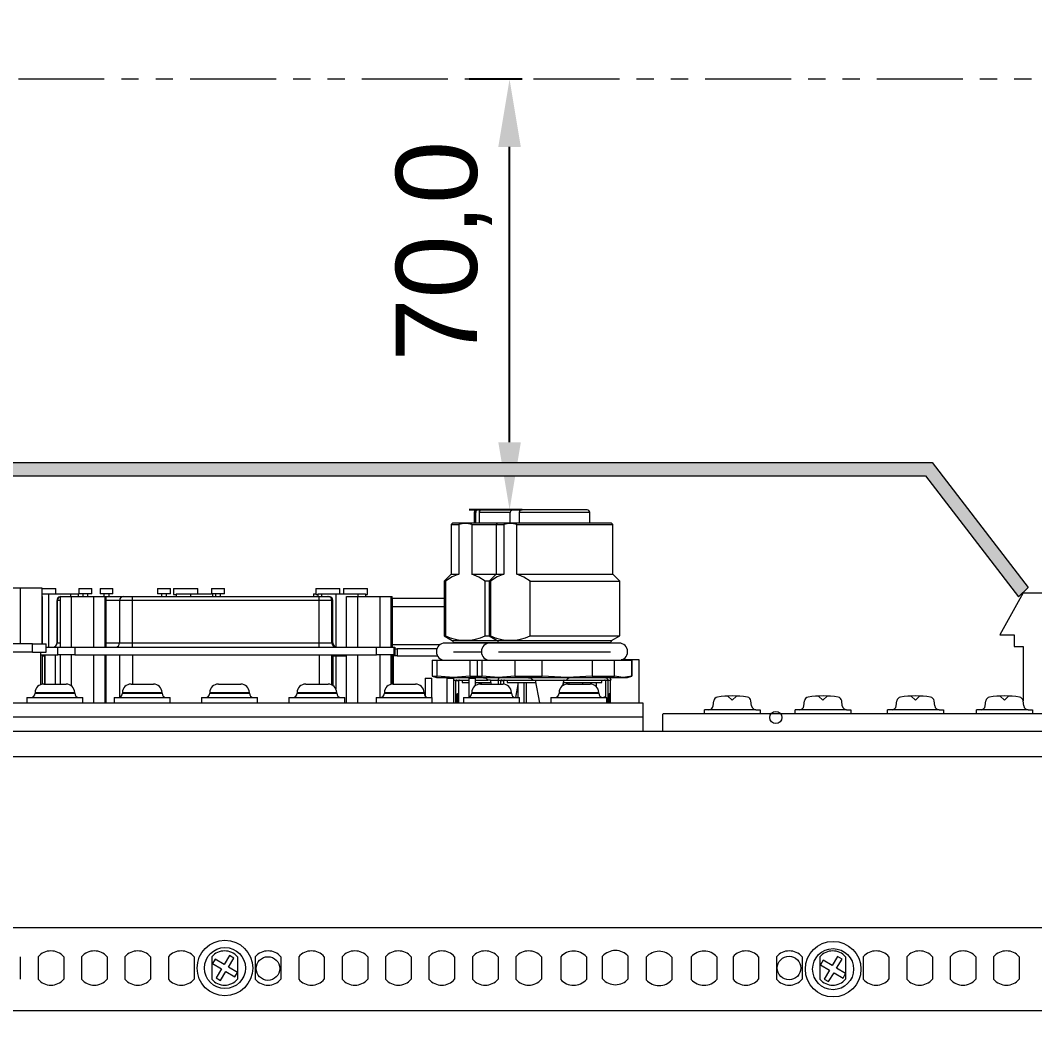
# Model space of a CAD drawing. Extents: x -194 to 239, y -574 to -265.
# Drawn here: x -106.08 to -68.56, y -387.18 to -350.04 of the extents above; entities that cross this region are included whole.
import ezdxf

# ---------------------------------------------------------------- set-up
doc = ezdxf.new("R2010")
doc.units = 0
doc.header["$LTSCALE"] = 0.5
doc.header["$PDMODE"] = 2
doc.linetypes.add('PHANTOM', pattern=[12.7, 6.35, -1.27, 1.27, -1.27, 1.27, -1.27])
doc.layers.get('0').update_dxf_attribs({"linetype": 'CONTINUOUS'})
doc.layers.get('DEFPOINTS').update_dxf_attribs({"linetype": 'CONTINUOUS'})
doc.layers.add('1', color=7, linetype='CONTINUOUS')
doc.styles.get("Standard").update_dxf_attribs({"font": 'arial.ttf', "height": 3})
doc.dimstyles.get("Standard").update_dxf_attribs({"dimtxt": 0.18, "dimasz": 0.18, "dimexe": 0.18, "dimexo": 0.0625, "dimgap": 0.09, "dimtad": 0, "dimtih": 1, "dimtoh": 1, "dimdec": 4, "dimzin": 0, "dimdsep": 46, "dimtxsty": 'Standard', "dimcen": 0.09, "dimadec": 0, "dimazin": 0, "dimtfac": 1, "dimtdec": 4, "dimtofl": 0, "dimtmove": 0, "dimatfit": 3, "dimfxl": 1, "dimtolj": 1, "dimtzin": 0, "dimarcsym": 0})

# ---------------------------------------------------------------- blocks, each defined once
blk = doc.blocks.new('*D142')
at = {"color": 1, "lineweight": -2, "transparency": 16777216}
for p, q in [((-87.525, -352.222), (-89.485, -352.222)), ((-87.985, -365.64), (-87.985, -354.722)), ((-87.525, -368.14), (-89.485, -368.14))]:
    blk.add_line(p, q, dxfattribs=at)
at = {"color": 1, "lineweight": 5, "transparency": 16777216}
for points in [[(-88.402, -354.722), (-87.568, -354.722), (-87.985, -352.222)], [(-88.402, -365.64), (-87.568, -365.64), (-87.985, -368.14)]]:
    blk.add_solid(points, dxfattribs=at)
at = {"layer": 'DEFPOINTS', "color": 0, "lineweight": 5, "transparency": 16777216}
for p in [(-87.985, -352.222), (-87.525, -352.222), (-87.525, -368.14)]:
    blk.add_point(p, dxfattribs=at)
at = {"color": 7, "lineweight": 5, "transparency": 16777216, "insert": (-90.413, -358.577), "char_height": 3, "attachment_point": 5, "rotation": 90}
blk.add_mtext('\\A1;70,0', dxfattribs=at)
blk = doc.blocks.new('*D145')
at = {"color": 1, "linetype": 'ByBlock', "lineweight": -2, "transparency": 16777216}
for p, q in [((-134.445, -350.04), (-134.445, -450.063)), ((6.811, -350.04), (6.811, -450.063)), ((-136.945, -448.563), (-139.445, -448.563)), ((-134.445, -448.563), (6.811, -448.563)), ((9.311, -448.563), (26.598, -448.563))]:
    blk.add_line(p, q, dxfattribs=at)
at = {"color": 1, "linetype": 'ByBlock', "lineweight": 5, "transparency": 16777216}
for points in [[(-136.945, -448.146), (-136.945, -448.979), (-134.445, -448.563)], [(9.311, -448.146), (9.311, -448.979), (6.811, -448.563)]]:
    blk.add_solid(points, dxfattribs=at)
at = {"layer": 'DEFPOINTS', "color": 0, "linetype": 'ByBlock', "lineweight": 5, "transparency": 16777216}
for p in [(-134.445, -350.04), (6.811, -350.04), (6.811, -448.563)]:
    blk.add_point(p, dxfattribs=at)
at = {"color": 7, "linetype": 'ByBlock', "lineweight": 5, "transparency": 16777216, "insert": (20.856, -446.135), "char_height": 3, "attachment_point": 5}
blk.add_mtext('\\A1;{\\fArial|b0|i0|c238|p34;447,0}', dxfattribs=at)

msp = doc.modelspace()

# ---------------------------------------------------------------- hatches: boundary and pattern name
at = {"lineweight": 5}
msp.add_hatch(color=256, dxfattribs=at).paths.add_polyline_path([(-118.74152, -366.38786), (-118.73977, -371.17969), (-118.23977, -371.17969), (-118.23345, -366.88786), (-72.60167, -366.88786), (-69.15688, -371.36218), (-68.80326, -371.00869), (-72.36085, -366.38786)])

# ---------------------------------------------------------------- linework, layer by layer
at = {"color": 0, "lineweight": 5}
for p, q in [((-118.74152, -366.38786), (-72.36085, -366.38786)), ((-72.36085, -366.38786), (-68.80326, -371.00869)), ((-118.23345, -366.88786), (-72.60167, -366.88786)), ((-72.60167, -366.88786), (-69.15688, -371.36218)), ((-68.99188, -371.20657), (-64.42015, -371.20657)), ((-68.99188, -373.19183), (-68.99156, -375.20425))]:
    msp.add_line(p, q, dxfattribs=at)
at = {"color": 7, "linetype": 'Continuous', "lineweight": 5}
for p, q in [((-89.23838, -368.23556), (-89.29202, -368.23556)), ((-89.29202, -368.23556), (-89.29202, -368.61706)), ((-89.23838, -368.61706), (-89.23838, -368.23556)), ((-89.1502, -368.14019), (-89.19494, -368.14019)), ((-89.1502, -368.14019), (-89.02344, -368.14019)), ((-87.95888, -368.23556), (-89.11161, -368.23556)), ((-89.11161, -368.23556), (-89.11161, -368.61706)), ((-87.83375, -368.14019), (-89.02344, -368.14019)), ((-87.95888, -368.61706), (-87.95888, -368.23556)), ((-87.55383, -368.14019), (-87.83375, -368.14019)), ((-85.02083, -368.23556), (-87.62774, -368.23556)), ((-87.62774, -368.23556), (-87.62774, -368.61706)), ((-85.12063, -368.14019), (-87.52495, -368.14019)), ((-85.02083, -368.61706), (-85.02083, -368.23556)), ((-90.08681, -368.61706), (-90.1504, -368.68064)), ((-90.1504, -368.68064), (-89.85771, -368.68064)), ((-90.1504, -368.68064), (-90.1504, -370.52455)), ((-90.08681, -368.61706), (-88.42253, -368.61706)), ((-89.85771, -368.68064), (-89.85771, -370.52455)), ((-89.38283, -368.68064), (-89.38283, -370.52455)), ((-89.38283, -368.68064), (-88.48611, -368.68064)), ((-88.42253, -368.61706), (-88.48611, -368.68064)), ((-88.48611, -368.68064), (-88.19342, -368.68064)), ((-88.48611, -368.68064), (-88.48611, -370.52455)), ((-88.42253, -368.61706), (-87.93163, -368.61706)), ((-88.19342, -368.68064), (-88.19342, -370.52455)), ((-87.93163, -368.61706), (-84.22604, -368.61706)), ((-87.71856, -370.52455), (-87.71856, -368.68064)), ((-87.71856, -368.68064), (-84.16246, -368.68064)), ((-84.16246, -368.68064), (-84.22604, -368.61706)), ((-84.16246, -370.52455), (-84.16246, -368.68064)), ((-90.1504, -370.52455), (-90.40472, -370.77888)), ((-90.1504, -370.52455), (-89.85771, -370.52455)), ((-89.38283, -370.52455), (-88.48611, -370.52455)), ((-88.48611, -370.52455), (-88.74044, -370.77888)), ((-88.48611, -370.52455), (-88.19342, -370.52455)), ((-87.71856, -370.52455), (-84.16246, -370.52455)), ((-83.90813, -370.77888), (-84.16246, -370.52455)), ((-106.87351, -371.02751), (-106.07872, -371.02751)), ((-106.07872, -371.02751), (-105.28393, -371.02751)), ((-106.07872, -371.02751), (-106.07872, -373.09396)), ((-105.28393, -371.02751), (-105.28393, -373.09396)), ((-90.40472, -370.77888), (-90.35338, -370.77888)), ((-90.40472, -370.77888), (-90.40472, -372.80239)), ((-90.35338, -370.77888), (-90.35338, -372.80239)), ((-88.88716, -372.80239), (-88.88716, -370.77888)), ((-88.74044, -370.77888), (-88.88716, -370.77888)), ((-88.6891, -370.77888), (-88.74044, -370.77888)), ((-88.74044, -370.77888), (-88.74044, -372.80239)), ((-88.6891, -370.77888), (-88.6891, -372.80239)), ((-87.22288, -372.80239), (-87.22288, -370.77888)), ((-87.22288, -370.77888), (-83.90813, -370.77888)), ((-83.90813, -372.80239), (-83.90813, -370.77888)), ((-105.28393, -371.05403), (-104.76379, -371.05403)), ((-105.28393, -371.24478), (-105.03109, -371.24478)), ((-105.28393, -371.34015), (-105.26359, -371.34015)), ((-105.26359, -373.09396), (-105.26359, -371.34015)), ((-105.03109, -371.24478), (-104.21767, -371.24478)), ((-105.03109, -371.24478), (-105.03109, -373.21585)), ((-104.76379, -371.24478), (-104.76379, -371.05403)), ((-104.59919, -371.34015), (-104.18621, -371.34015)), ((-104.59919, -373.21585), (-104.59919, -371.34015)), ((-104.21767, -371.24478), (-103.93517, -371.24478)), ((-104.21767, -371.24478), (-104.21767, -371.34015)), ((-104.18621, -371.34015), (-103.36024, -371.34015)), ((-104.18621, -373.21585), (-104.18621, -371.34015)), ((-103.93517, -371.24478), (-103.93517, -371.34015)), ((-103.91343, -371.05403), (-103.43655, -371.05403)), ((-103.91343, -371.05403), (-103.91343, -371.24478)), ((-103.43655, -371.24478), (-103.91343, -371.24478)), ((-103.77036, -371.24478), (-103.77036, -371.34015)), ((-103.57962, -371.34015), (-103.57962, -371.24478)), ((-103.43655, -371.24478), (-103.43655, -371.05403)), ((-103.36024, -371.34015), (-102.94726, -371.34015)), ((-103.36024, -373.21585), (-103.36024, -371.34015)), ((-103.13136, -371.05403), (-102.65448, -371.05403)), ((-103.13136, -371.05403), (-103.13136, -371.24478)), ((-102.65448, -371.24478), (-103.13136, -371.24478)), ((-102.98829, -371.24478), (-102.98829, -371.34015)), ((-102.94726, -371.34015), (-102.91038, -371.34015)), ((-102.94726, -373.21585), (-102.94726, -371.34015)), ((-102.91038, -371.34015), (-102.24723, -371.34015)), ((-102.91038, -373.21585), (-102.91038, -371.34015)), ((-102.79755, -371.34015), (-102.79755, -371.24478)), ((-102.65448, -371.24478), (-102.65448, -371.05403)), ((-102.24723, -371.34015), (-101.92932, -371.34015)), ((-101.92932, -371.49911), (-101.92932, -371.34015)), ((-101.92932, -371.34015), (-95.03056, -371.34015)), ((-101.00132, -371.05403), (-100.52445, -371.05403)), ((-101.00132, -371.05403), (-101.00132, -371.24478)), ((-100.52445, -371.24478), (-101.00132, -371.24478)), ((-100.85826, -371.24478), (-100.85826, -371.34015)), ((-100.66751, -371.34015), (-100.66751, -371.24478)), ((-100.52445, -371.24478), (-100.52445, -371.05403)), ((-100.40835, -371.05403), (-99.51818, -371.05403)), ((-100.40835, -371.05403), (-100.40835, -371.27657)), ((-100.40835, -371.27657), (-100.31641, -371.27657)), ((-100.31641, -371.24478), (-99.78549, -371.24478)), ((-100.31641, -371.24478), (-100.31641, -371.34015)), ((-99.78549, -371.24478), (-99.0064, -371.24478)), ((-99.78549, -371.24478), (-99.78549, -371.34015)), ((-99.51818, -371.24478), (-99.51818, -371.05403)), ((-99.0064, -371.05403), (-98.52954, -371.05403)), ((-99.0064, -371.05403), (-99.0064, -371.24478)), ((-98.52954, -371.24478), (-99.0064, -371.24478)), ((-98.97207, -371.24478), (-98.97207, -371.34015)), ((-98.86335, -371.24478), (-98.86335, -371.34015)), ((-98.67259, -371.34015), (-98.67259, -371.24478)), ((-98.52954, -371.24478), (-98.52954, -371.05403)), ((-95.23345, -371.24478), (-95.1485, -371.24478)), ((-95.23345, -371.24478), (-95.23345, -371.34015)), ((-95.1485, -371.05403), (-94.25834, -371.05403)), ((-95.1485, -371.05403), (-95.1485, -371.27657)), ((-95.1485, -371.27657), (-95.07271, -371.27657)), ((-95.07271, -371.24478), (-94.94364, -371.24478)), ((-95.07271, -371.24478), (-95.07271, -371.34015)), ((-95.03056, -371.49911), (-95.03056, -371.34015)), ((-95.03056, -371.34015), (-94.71264, -371.34015)), ((-94.94364, -371.24478), (-94.41272, -371.24478)), ((-94.94364, -371.24478), (-94.94364, -371.34015)), ((-94.71264, -371.34015), (-94.6806, -371.34015)), ((-94.6806, -371.34015), (-94.67577, -371.34015)), ((-94.41272, -371.24478), (-93.5993, -371.24478)), ((-94.41272, -371.24478), (-94.41272, -373.20608)), ((-94.25834, -371.24478), (-94.25834, -371.05403)), ((-94.13117, -371.05403), (-93.24101, -371.05403)), ((-94.13117, -371.05403), (-94.13117, -371.24478)), ((-94.01262, -371.34015), (-93.59963, -371.34015)), ((-94.01262, -373.21585), (-94.01262, -371.34015)), ((-93.59963, -371.34015), (-92.77366, -371.34015)), ((-93.59963, -373.21585), (-93.59963, -371.34015)), ((-93.5993, -371.24478), (-93.3168, -371.24478)), ((-93.5993, -371.24478), (-93.5993, -371.34015)), ((-93.3168, -371.24478), (-93.3168, -371.34015)), ((-93.3168, -371.27657), (-93.24101, -371.27657)), ((-93.24101, -371.27657), (-93.24101, -371.05403)), ((-92.77366, -371.34015), (-92.36068, -371.34015)), ((-92.77366, -373.21585), (-92.77366, -371.34015)), ((-92.36068, -371.34015), (-92.32381, -371.34015)), ((-92.36068, -373.21585), (-92.36068, -371.34015)), ((-92.32381, -373.21585), (-92.32381, -371.34015)), ((-92.32381, -371.40374), (-92.31252, -371.40374)), ((-92.31252, -371.72165), (-92.31252, -371.40374)), ((-92.31252, -371.40374), (-90.40472, -371.40374)), ((-104.71528, -371.49911), (-104.72252, -371.49911)), ((-104.72252, -371.49911), (-104.72252, -373.0569)), ((-104.71528, -373.0569), (-104.71528, -371.49911)), ((-104.59919, -371.49911), (-104.71528, -371.49911)), ((-102.40619, -371.49911), (-102.91038, -371.49911)), ((-101.92932, -371.49911), (-102.40619, -371.49911)), ((-102.40619, -371.49911), (-102.40619, -373.0569)), ((-101.92932, -373.0569), (-101.92932, -371.49911)), ((-95.03056, -371.49911), (-101.92932, -371.49911)), ((-95.03056, -373.0569), (-95.03056, -371.49911)), ((-94.55368, -371.49911), (-95.03056, -371.49911)), ((-94.52405, -371.49911), (-94.55368, -371.49911)), ((-94.55368, -373.0569), (-94.55368, -371.49911)), ((-94.51681, -371.49911), (-94.52405, -371.49911)), ((-94.52405, -373.0569), (-94.52405, -371.49911)), ((-94.51681, -373.0569), (-94.51681, -371.49911)), ((-92.31252, -371.72165), (-92.32381, -371.72165)), ((-92.31252, -373.12048), (-92.31252, -371.72165)), ((-90.40472, -371.72165), (-92.31252, -371.72165)), ((-90.40472, -372.80239), (-90.35338, -372.80239)), ((-90.40472, -372.80239), (-90.10271, -372.97676)), ((-88.88716, -372.80239), (-88.74044, -372.80239)), ((-88.74044, -372.80239), (-88.6891, -372.80239)), ((-88.74044, -372.80239), (-88.43843, -372.97676)), ((-87.22288, -372.80239), (-83.90813, -372.80239)), ((-84.21015, -372.97676), (-83.90813, -372.80239)), ((-105.63459, -373.09396), (-121.47784, -373.09396)), ((-105.63459, -373.40889), (-105.63459, -373.09396)), ((-105.63459, -373.09396), (-105.12586, -373.09396)), ((-105.12586, -373.40889), (-105.12586, -373.09396)), ((-105.12586, -373.21585), (-104.69518, -373.21585)), ((-104.72252, -373.0569), (-104.71528, -373.0569)), ((-104.71528, -373.0569), (-104.59919, -373.0569)), ((-104.69518, -373.21585), (-104.05935, -373.21585)), ((-104.69518, -373.50198), (-104.69518, -373.21585)), ((-104.05935, -373.21585), (-104.05935, -373.50198)), ((-104.05935, -373.21585), (-92.90053, -373.21585)), ((-102.91038, -373.0569), (-102.40619, -373.0569)), ((-102.40619, -373.0569), (-101.92932, -373.0569)), ((-101.92932, -373.0569), (-95.03056, -373.0569)), ((-101.92932, -373.21585), (-101.92932, -373.0569)), ((-95.03056, -373.0569), (-94.55368, -373.0569)), ((-95.03056, -373.21585), (-95.03056, -373.0569)), ((-94.55368, -373.0569), (-94.52405, -373.0569)), ((-94.52405, -373.0569), (-94.51681, -373.0569)), ((-92.90053, -373.50198), (-92.90053, -373.21585)), ((-92.90053, -373.21585), (-92.26469, -373.21585)), ((-92.32381, -373.12048), (-92.31252, -373.12048)), ((-92.31252, -373.12048), (-90.54809, -373.12048)), ((-92.31252, -373.21585), (-92.31252, -373.12048)), ((-92.26469, -373.21585), (-92.22782, -373.21585)), ((-92.26469, -373.21585), (-92.26469, -373.50198)), ((-92.22782, -373.21585), (-92.22782, -373.50198)), ((-92.22782, -373.27944), (-92.14325, -373.27944)), ((-92.14325, -373.27944), (-92.14325, -373.53377)), ((-90.67253, -373.27944), (-92.14325, -373.27944)), ((-88.70865, -373.06787), (-90.37294, -373.06787)), ((-90.10271, -372.97676), (-88.43843, -372.97676)), ((-88.39073, -373.05935), (-90.05501, -373.05935)), ((-90.05501, -373.05935), (-90.05501, -373.06787)), ((-83.93992, -373.06787), (-88.70865, -373.06787)), ((-88.43843, -372.97676), (-84.96535, -372.97676)), ((-84.996, -373.05935), (-88.39073, -373.05935)), ((-88.39073, -373.05935), (-88.39073, -373.06787)), ((-84.25784, -373.05935), (-84.996, -373.05935)), ((-84.96535, -372.97676), (-84.21015, -372.97676)), ((-84.25784, -373.06787), (-84.25784, -373.05935)), ((-105.63459, -373.40889), (-121.47784, -373.40889)), ((-105.63459, -373.40889), (-105.12586, -373.40889)), ((-105.31966, -374.60107), (-105.31966, -373.40889)), ((-105.31966, -373.50198), (-104.69518, -373.50198)), ((-105.26359, -374.58683), (-105.26359, -373.50198)), ((-105.26359, -373.53377), (-105.18248, -373.53377)), ((-105.18248, -373.50198), (-105.18248, -374.58289)), ((-105.17282, -373.50198), (-105.17282, -374.58289)), ((-104.79163, -373.50198), (-104.79163, -374.58289)), ((-104.05935, -373.50198), (-104.69518, -373.50198)), ((-104.59919, -374.58289), (-104.59919, -373.50198)), ((-104.18621, -374.65442), (-104.18621, -373.50198)), ((-104.05935, -373.50198), (-92.90053, -373.50198)), ((-103.36024, -375.2823), (-103.36024, -373.50198)), ((-102.94726, -375.2823), (-102.94726, -373.50198)), ((-102.91038, -375.2823), (-102.91038, -373.50198)), ((-102.40619, -373.50198), (-102.40619, -375.06607)), ((-101.92932, -373.50198), (-101.92932, -374.58289)), ((-95.03056, -373.50198), (-95.03056, -374.58289)), ((-94.55368, -374.61706), (-94.55368, -373.50198)), ((-94.52405, -373.50198), (-94.52405, -374.63409)), ((-94.51681, -374.63893), (-94.51681, -373.50198)), ((-94.51681, -373.53377), (-94.01262, -373.53377)), ((-94.41272, -373.53377), (-94.41272, -374.75861)), ((-94.01262, -375.2823), (-94.01262, -373.50198)), ((-93.59963, -375.2823), (-93.59963, -373.50198)), ((-92.26469, -373.50198), (-92.90053, -373.50198)), ((-92.77366, -375.07566), (-92.77366, -373.50198)), ((-92.36068, -374.59004), (-92.36068, -373.50198)), ((-92.32381, -374.58432), (-92.32381, -373.50198)), ((-92.14325, -373.53377), (-92.32381, -373.53377)), ((-92.28631, -373.53377), (-92.28631, -374.58289)), ((-92.22782, -373.50198), (-92.26469, -373.50198)), ((-92.14325, -373.53377), (-90.65431, -373.53377)), ((-90.05501, -373.38579), (-89.03467, -373.38579)), ((-88.39073, -373.38579), (-84.996, -373.38579)), ((-84.996, -373.38579), (-84.25784, -373.38579)), ((-90.8498, -373.7037), (-90.66311, -373.7037)), ((-90.8498, -373.7037), (-90.8498, -374.29694)), ((-90.66311, -374.29694), (-90.66311, -373.7037)), ((-90.66311, -373.7037), (-89.45415, -373.7037)), ((-89.45415, -373.7037), (-89.45415, -374.29694)), ((-89.45415, -373.7037), (-89.18524, -373.7037)), ((-89.18552, -373.7037), (-88.99883, -373.7037)), ((-89.18552, -373.7037), (-89.18552, -374.29694)), ((-88.99883, -374.29694), (-88.99883, -373.7037)), ((-88.99883, -373.7037), (-87.78987, -373.7037)), ((-87.78987, -373.7037), (-87.78987, -374.29694)), ((-87.78987, -373.7037), (-86.78117, -373.7037)), ((-86.78117, -374.29694), (-86.78117, -373.7037)), ((-86.78117, -373.7037), (-84.92893, -373.7037)), ((-84.92893, -373.7037), (-84.92893, -374.29694)), ((-84.92893, -373.7037), (-84.10661, -373.7037)), ((-84.10661, -374.29694), (-84.10661, -373.7037)), ((-84.10661, -373.7037), (-83.46334, -373.7037)), ((-83.18852, -373.69272), (-83.8571, -373.69272)), ((-83.46334, -373.7037), (-83.46334, -374.29694)), ((-83.46334, -373.7037), (-83.46305, -373.7037)), ((-83.46305, -374.29694), (-83.46305, -373.7037)), ((-83.18852, -375.2823), (-83.18852, -373.69272)), ((-91.11098, -374.36035), (-90.85664, -374.36035)), ((-91.11098, -374.36035), (-91.11098, -375.02001)), ((-90.85664, -375.07566), (-90.85664, -374.36035)), ((-90.8498, -374.29694), (-90.66311, -374.29694)), ((-90.8498, -374.29694), (-90.69085, -374.33953)), ((-90.69085, -374.33953), (-90.05863, -374.33953)), ((-90.05863, -374.33953), (-90.66311, -374.29694)), ((-90.30348, -374.36035), (-90.04914, -374.36035)), ((-90.30348, -374.36035), (-90.30348, -375.2823)), ((-89.45415, -374.29694), (-90.05863, -374.33953)), ((-90.05863, -374.33953), (-89.03467, -374.33953)), ((-89.99726, -374.33953), (-90.05157, -374.37072)), ((-90.04914, -375.2823), (-90.04914, -374.36035)), ((-89.49597, -374.36035), (-89.24164, -374.36035)), ((-89.49597, -374.36035), (-89.49597, -375.0693)), ((-89.45415, -374.29694), (-89.18552, -374.29694)), ((-89.24164, -374.63741), (-89.24164, -374.36035)), ((-89.18552, -374.29694), (-88.99883, -374.29694)), ((-89.18552, -374.29694), (-89.02656, -374.33953)), ((-89.02656, -374.33953), (-88.39435, -374.33953)), ((-88.39435, -374.33953), (-88.99883, -374.29694)), ((-87.78987, -374.29694), (-88.39435, -374.33953)), ((-88.39435, -374.33953), (-85.85504, -374.33953)), ((-87.78987, -374.29694), (-86.78117, -374.29694)), ((-85.85504, -374.33953), (-86.78117, -374.29694)), ((-84.92893, -374.29694), (-85.85504, -374.33953)), ((-85.85504, -374.33953), (-83.78497, -374.33953)), ((-84.92893, -374.29694), (-84.10661, -374.29694)), ((-83.78497, -374.33953), (-84.10661, -374.29694)), ((-83.46334, -374.29694), (-83.78497, -374.33953)), ((-83.78497, -374.33953), (-83.62201, -374.33953)), ((-83.62201, -374.33953), (-83.46305, -374.29694)), ((-83.46334, -374.29694), (-83.46305, -374.29694)), ((-105.21371, -374.58289), (-104.94548, -374.58289)), ((-104.94548, -374.58289), (-104.38712, -374.58289)), ((-101.98368, -374.58289), (-101.71546, -374.58289)), ((-101.71546, -374.58289), (-101.1571, -374.58289)), ((-98.75366, -374.58289), (-98.48544, -374.58289)), ((-98.48544, -374.58289), (-97.92708, -374.58289)), ((-95.52364, -374.58289), (-95.25542, -374.58289)), ((-95.25542, -374.58289), (-94.69706, -374.58289)), ((-92.29362, -374.58289), (-92.0254, -374.58289)), ((-92.0254, -374.58289), (-91.46704, -374.58289)), ((-90.04914, -374.43491), (-89.49597, -374.43491)), ((-89.87337, -374.4667), (-89.96757, -374.4667)), ((-89.96757, -375.2823), (-89.96757, -374.4667)), ((-89.87337, -374.4667), (-89.87337, -375.2823)), ((-89.7371, -374.43491), (-89.7371, -374.53028)), ((-89.7371, -374.53028), (-89.49597, -374.53028)), ((-89.24164, -374.43491), (-88.79374, -374.43491)), ((-89.24164, -374.53028), (-88.66835, -374.53028)), ((-89.0636, -374.58289), (-88.79538, -374.58289)), ((-89.03467, -374.53028), (-89.03467, -374.58289)), ((-88.79538, -374.58289), (-88.23703, -374.58289)), ((-88.68632, -374.43491), (-88.79374, -374.43491)), ((-88.68632, -374.43491), (-88.40613, -374.43491)), ((-88.65844, -374.58289), (-88.68632, -374.43491)), ((-88.40613, -374.43491), (-87.12946, -374.43491)), ((-88.3983, -374.58289), (-88.3983, -374.43491)), ((-88.20909, -374.4667), (-88.30329, -374.4667)), ((-88.30329, -374.58289), (-88.30329, -374.4667)), ((-88.20909, -374.4667), (-88.20909, -374.58412)), ((-88.07282, -374.43491), (-88.07282, -374.53028)), ((-88.07282, -374.53028), (-87.00407, -374.53028)), ((-87.66345, -374.53028), (-87.76621, -375.07554)), ((-87.75792, -375.07566), (-87.65514, -374.53028)), ((-87.66497, -375.07566), (-87.66497, -374.58242)), ((-87.45113, -374.53028), (-87.45113, -375.2823)), ((-87.37038, -374.53028), (-87.37038, -375.2823)), ((-87.12946, -374.43491), (-87.02205, -374.43491)), ((-87.02205, -374.43491), (-85.9812, -374.43491)), ((-86.86233, -375.2823), (-87.02205, -374.43491)), ((-85.9812, -374.43491), (-86.02054, -374.64367)), ((-86.01097, -374.63697), (-85.97887, -374.4667)), ((-86.00069, -374.53028), (-84.57575, -374.53028)), ((-86.00069, -374.63034), (-86.00069, -374.58241)), ((-85.9812, -374.43491), (-85.87377, -374.43491)), ((-85.87377, -374.43491), (-84.3523, -374.43491)), ((-85.83358, -374.58289), (-85.56536, -374.58289)), ((-85.78685, -374.53028), (-85.78685, -374.58289)), ((-85.56536, -374.58289), (-85.00701, -374.58289)), ((-85.27819, -374.58289), (-85.27819, -374.53028)), ((-84.77811, -374.53028), (-84.77811, -374.68018)), ((-84.57575, -374.53028), (-84.57575, -374.43491)), ((-84.43949, -374.4667), (-84.43949, -375.07566)), ((-84.3523, -374.43491), (-84.34448, -374.43491)), ((-84.34448, -374.43491), (-84.25027, -374.43491)), ((-84.34448, -374.43491), (-84.34448, -375.2823)), ((-84.25027, -375.2823), (-84.25027, -374.43491)), ((-84.25027, -374.43491), (-84.24244, -374.43491)), ((-105.83364, -375.07566), (-105.16308, -375.07566)), ((-105.83364, -375.07566), (-105.83364, -375.2823)), ((-105.53162, -374.9008), (-105.05707, -374.9008)), ((-105.53162, -374.9008), (-105.53162, -374.9167)), ((-105.53162, -374.9167), (-105.05707, -374.9167)), ((-105.16308, -375.07566), (-103.76719, -375.07566)), ((-105.05707, -374.9008), (-104.06921, -374.9008)), ((-105.05707, -374.9167), (-104.06921, -374.9167)), ((-104.06921, -374.9167), (-104.06921, -374.9008)), ((-103.76719, -375.2823), (-103.76719, -375.07566)), ((-102.60362, -375.07566), (-101.93306, -375.07566)), ((-102.60362, -375.07566), (-102.60362, -375.2823)), ((-102.3016, -374.9008), (-101.82705, -374.9008)), ((-102.3016, -374.9008), (-102.3016, -374.9167)), ((-102.3016, -374.9167), (-101.82705, -374.9167)), ((-101.93306, -375.07566), (-100.53717, -375.07566)), ((-101.82705, -374.9008), (-100.83919, -374.9008)), ((-101.82705, -374.9167), (-100.83919, -374.9167)), ((-100.83919, -374.9167), (-100.83919, -374.9008)), ((-100.53717, -375.2823), (-100.53717, -375.07566)), ((-99.3736, -375.07566), (-98.70304, -375.07566)), ((-99.3736, -375.07566), (-99.3736, -375.2823)), ((-99.07158, -374.9008), (-98.59703, -374.9008)), ((-99.07158, -374.9008), (-99.07158, -374.9167)), ((-99.07158, -374.9167), (-98.59703, -374.9167)), ((-98.70304, -375.07566), (-97.30715, -375.07566)), ((-98.59703, -374.9008), (-97.60916, -374.9008)), ((-98.59703, -374.9167), (-97.60916, -374.9167)), ((-97.60916, -374.9167), (-97.60916, -374.9008)), ((-97.30715, -375.2823), (-97.30715, -375.07566)), ((-96.14358, -375.07566), (-95.47303, -375.07566)), ((-96.14358, -375.07566), (-96.14358, -375.2823)), ((-95.84156, -374.9008), (-95.36701, -374.9008)), ((-95.84156, -374.9008), (-95.84156, -374.9167)), ((-95.84156, -374.9167), (-95.36701, -374.9167)), ((-95.47303, -375.07566), (-94.07713, -375.07566)), ((-95.36701, -374.9008), (-94.37914, -374.9008)), ((-95.36701, -374.9167), (-94.37914, -374.9167)), ((-94.37914, -374.9167), (-94.37914, -374.9008)), ((-94.07713, -375.2823), (-94.07713, -375.07566)), ((-92.91356, -375.07566), (-92.24301, -375.07566)), ((-92.91356, -375.07566), (-92.91356, -375.2823)), ((-92.61154, -374.9008), (-92.13699, -374.9008)), ((-92.61154, -374.9008), (-92.61154, -374.9167)), ((-92.61154, -374.9167), (-92.13699, -374.9167)), ((-92.24301, -375.07566), (-90.84711, -375.07566)), ((-92.13699, -374.9008), (-91.14912, -374.9008)), ((-92.13699, -374.9167), (-91.14912, -374.9167)), ((-91.14912, -374.9167), (-91.14912, -374.9008)), ((-90.84711, -375.2823), (-90.84711, -375.07566)), ((-89.93426, -375.07129), (-89.93604, -375.2823)), ((-89.90668, -375.07129), (-89.93426, -375.07129)), ((-89.9049, -375.2823), (-89.90668, -375.07129)), ((-89.68354, -375.07566), (-89.01299, -375.07566)), ((-89.68354, -375.07566), (-89.68354, -375.2823)), ((-89.38152, -374.9008), (-88.90698, -374.9008)), ((-89.38152, -374.9008), (-89.38152, -374.9167)), ((-89.38152, -374.9167), (-88.90698, -374.9167)), ((-89.01299, -375.07566), (-87.61709, -375.07566)), ((-88.90698, -374.9008), (-87.91911, -374.9008)), ((-88.90698, -374.9167), (-87.91911, -374.9167)), ((-87.91911, -374.9167), (-87.91911, -374.9008)), ((-87.61709, -375.2823), (-87.61709, -375.07566)), ((-86.45351, -375.07566), (-85.78297, -375.07566)), ((-86.45351, -375.07566), (-86.45351, -375.2823)), ((-86.1515, -374.9008), (-85.67696, -374.9008)), ((-86.1515, -374.9008), (-86.1515, -374.9167)), ((-86.1515, -374.9167), (-85.67696, -374.9167)), ((-85.78297, -375.07566), (-84.38707, -375.07566)), ((-85.67696, -374.9008), (-84.68909, -374.9008)), ((-85.67696, -374.9167), (-84.68909, -374.9167)), ((-84.68909, -374.9167), (-84.68909, -374.9008)), ((-84.49199, -375.05976), (-84.43949, -375.05976)), ((-84.49199, -375.07566), (-84.49199, -375.05976)), ((-84.38707, -375.2823), (-84.38707, -375.07566)), ((-84.31294, -375.2823), (-84.31116, -375.07129)), ((-84.28358, -375.07129), (-84.31116, -375.07129)), ((-84.28358, -375.07129), (-84.2818, -375.2823)), ((-107.59686, -375.2823), (-105.23399, -375.2823)), ((-105.23399, -375.2823), (-104.36684, -375.2823)), ((-104.36684, -375.2823), (-102.00397, -375.2823)), ((-102.00397, -375.2823), (-101.12849, -375.2823)), ((-101.13682, -375.2823), (-98.77395, -375.2823)), ((-98.77395, -375.2823), (-97.9068, -375.2823)), ((-97.9068, -375.2823), (-95.54393, -375.2823)), ((-95.54393, -375.2823), (-94.66115, -375.2823)), ((-94.67678, -375.2823), (-92.31391, -375.2823)), ((-92.31252, -375.2823), (-91.44675, -375.2823)), ((-91.44675, -375.2823), (-89.0839, -375.2823)), ((-89.0839, -375.2823), (-88.20909, -375.2823)), ((-88.21673, -375.2823), (-85.85388, -375.2823)), ((-87.45113, -375.24147), (-87.45883, -375.2823)), ((-85.85388, -375.2823), (-84.98671, -375.2823)), ((-84.98671, -375.2823), (-83.05501, -375.2823)), ((-83.05501, -375.2823), (-83.05501, -375.79097))]:
    msp.add_line(p, q, dxfattribs=at)
at = {"lineweight": 5}
for p, q in [((-69.15688, -371.36218), (-68.80326, -371.00869)), ((-69.16868, -371.33932), (-69.13776, -371.33932)), ((-122.34616, -375.79097), (-83.05501, -375.79097)), ((-83.05501, -375.79097), (-83.05501, -376.32387)), ((-82.31096, -376.32388), (-82.31096, -375.68995)), ((-62.80862, -375.68995), (-82.3077, -375.68995)), ((4.97689, -377.27251), (-130.99372, -377.27251))]:
    msp.add_line(p, q, dxfattribs=at)
at = {"linetype": 'PHANTOM', "lineweight": 5}
msp.add_lwpolyline([(4.97689, -377.27251), (4.97689, -352.22233), (-132.43586, -352.22233)], dxfattribs=at)
at = {"color": 7, "linetype": 'Continuous', "lineweight": 5, "flags": 128}
for points in [[(-89.85771, -370.52455), (-90.10857, -370.62417), (-90.35338, -370.77888)], [(-88.88716, -370.77888), (-89.12737, -370.62658), (-89.38283, -370.52455)], [(-88.19342, -370.52455), (-88.44428, -370.62417), (-88.6891, -370.77888)], [(-87.22288, -370.77888), (-87.46309, -370.62658), (-87.71856, -370.52455)], [(-89.03527, -374.33953), (-88.86494, -374.37135), (-88.83684, -374.38463), (-88.80875, -374.40485), (-88.79983, -374.4157), (-88.79481, -374.42687), (-88.79374, -374.43491)], [(-88.33298, -374.33953), (-88.38837, -374.37135), (-88.39573, -374.38463), (-88.40264, -374.40485), (-88.40474, -374.4157), (-88.40589, -374.42687), (-88.40613, -374.43491)], [(-87.37099, -374.33953), (-87.20065, -374.37135), (-87.17257, -374.38463), (-87.14447, -374.40485), (-87.13554, -374.4157), (-87.13052, -374.42687), (-87.12946, -374.43491)], [(-85.61563, -374.33953), (-85.79835, -374.37135), (-85.82817, -374.38463), (-85.85792, -374.40485), (-85.86736, -374.4157), (-85.87265, -374.42687), (-85.87377, -374.43491)], [(-84.46917, -374.33953), (-84.38289, -374.37135), (-84.37045, -374.38463), (-84.3585, -374.40485), (-84.35479, -374.4157), (-84.35274, -374.42687), (-84.3523, -374.43491)], [(-84.3156, -374.33953), (-84.26021, -374.37135), (-84.25284, -374.38463), (-84.24594, -374.40485), (-84.24385, -374.4157), (-84.24268, -374.42687), (-84.24244, -374.43491)], [(-89.93426, -375.07129), (-89.93286, -375.01532), (-89.92979, -374.96893), (-89.92547, -374.93835), (-89.92048, -374.92768), (-89.91548, -374.93835), (-89.91116, -374.96893), (-89.90809, -375.01532), (-89.90668, -375.07129)], [(-84.31116, -375.07129), (-84.30975, -375.01532), (-84.30668, -374.96893), (-84.30236, -374.93835), (-84.29737, -374.92768), (-84.29238, -374.93835), (-84.28806, -374.96893), (-84.28499, -375.01532), (-84.28358, -375.07129)]]:
    msp.add_lwpolyline(points, dxfattribs=at)
at = {"color": 7, "linetype": 'Continuous', "lineweight": 5}
for centre, radius, start, end in [((-89.19665, -368.23556), 0.09537, 90, 180), ((-89.14702, -368.23158), 0.09145, 91.99186, 182.496759), ((-89.0191, -368.23264), 0.09255, 92.686461, 181.808296), ((-87.84993, -368.24873), 0.10974, 81.519162, 173.109449), ((-87.53236, -368.23556), 0.09537, 90, 180), ((-85.11621, -368.23556), 0.09537, 360, 90), ((-89.62027, -369.55771), 0.90864, 74.852046, 105.147954), ((-87.95599, -369.55763), 0.90856, 74.850987, 105.149013), ((-104.56356, -371.49911), 0.15896, 102.953043, 180), ((-104.55698, -371.49812), 0.1583, 105.465308, 180.359195), ((-102.24723, -371.49911), 0.15896, 90, 180), ((-94.71264, -371.49911), 0.15896, 0, 90), ((-94.68181, -371.49791), 0.15777, 359.565597, 89.559505), ((-94.67576, -371.49911), 0.15896, 0, 90), ((-89.62027, -371.22338), 1.74089, 245.095302, 294.904698), ((-87.95599, -371.22338), 1.74089, 245.095302, 294.904698), ((-104.88148, -373.05689), 0.15896, 270, 0), ((-104.87305, -373.05808), 0.15778, 270.443677, 0.431222), ((-102.56515, -373.05689), 0.15896, 270, 0), ((-94.39473, -373.05689), 0.15896, 180, 270), ((-94.3663, -373.0581), 0.15776, 179.561923, 269.559711), ((-94.35785, -373.05689), 0.15896, 180, 270), ((-90.37293, -373.38579), 0.31792, 90, 270), ((-90.15039, -373.05935), 0.09537, 360, 60), ((-88.70865, -373.38579), 0.31792, 90, 270), ((-88.48611, -373.05935), 0.09537, 360, 60), ((-84.16246, -373.05935), 0.09537, 120, 180), ((-83.93992, -373.38579), 0.31792, 270, 90), ((-105.2137, -374.9008), 0.31792, 90, 180), ((-104.38712, -374.9008), 0.31792, 0, 90), ((-101.98368, -374.9008), 0.31792, 90, 180), ((-101.1571, -374.9008), 0.31792, 0, 90), ((-98.75366, -374.9008), 0.31792, 90, 180), ((-97.92708, -374.9008), 0.31792, 0, 90), ((-95.52364, -374.9008), 0.31792, 90, 180), ((-94.69706, -374.9008), 0.31792, 0, 90), ((-92.29362, -374.9008), 0.31792, 90, 180), ((-91.46704, -374.9008), 0.31792, 0, 90), ((-89.93585, -374.46663), 0.03172, 90.105309, 180.12567), ((-89.84164, -374.46663), 0.03172, 90.088149, 180.125689), ((-89.0636, -374.9008), 0.31792, 90, 180), ((-88.27157, -374.46663), 0.03172, 90.105309, 180.12567), ((-88.23702, -374.9008), 0.31792, 0, 90), ((-88.17736, -374.46663), 0.03172, 90.088149, 180.125689), ((-85.83358, -374.9008), 0.31792, 90, 180), ((-85.007, -374.9008), 0.31792, 0, 90), ((-84.47121, -374.46664), 0.03173, 359.881431, 89.904732), ((-105.69057, -374.9167), 0.15896, 270, 0), ((-103.91025, -374.9167), 0.15896, 180, 270), ((-102.46055, -374.9167), 0.15896, 270, 0), ((-100.68023, -374.9167), 0.15896, 180, 270), ((-99.23054, -374.9167), 0.15896, 270, 0), ((-97.45021, -374.9167), 0.15896, 180, 270), ((-96.00052, -374.9167), 0.15896, 270, 0), ((-94.22019, -374.9167), 0.15896, 180, 270), ((-92.7705, -374.9167), 0.15896, 270, 0), ((-90.99017, -374.9167), 0.15896, 180, 270), ((-89.54048, -374.9167), 0.15896, 270, 0), ((-87.76015, -374.9167), 0.15896, 180, 270), ((-86.31046, -374.9167), 0.15896, 270, 0), ((-84.53013, -374.9167), 0.15896, 180, 270)]:
    msp.add_arc(centre, radius, start, end, dxfattribs=at)
msp.add_ellipse((-85.9761, -374.4667), major_axis=(0.00604, 0.03179), ratio=0.08414559, start_param=0.01597466, end_param=1.58677099, dxfattribs=at)
at = {"layer": '1', "lineweight": 5}
for p, q in [((-68.99188, -371.20657), (-69.85347, -372.75917)), ((-69.85347, -372.75917), (-69.32785, -372.75917)), ((-69.32785, -372.75917), (-69.32785, -373.19183)), ((-69.32785, -373.19183), (-68.99188, -373.19183)), ((-79.90946, -375.0281), (-79.75099, -375.18309)), ((-79.59251, -375.0281), (-79.75099, -375.18309)), ((-76.55426, -375.0281), (-76.39579, -375.18309)), ((-76.23732, -375.0281), (-76.39579, -375.18309)), ((-73.13576, -375.0281), (-72.97729, -375.18309)), ((-72.81881, -375.0281), (-72.97729, -375.18309)), ((-69.84386, -375.0281), (-69.68539, -375.18309)), ((-69.52692, -375.0281), (-69.68539, -375.18309)), ((-80.77529, -375.68995), (-80.77529, -375.53147)), ((-80.61409, -375.53147), (-80.77529, -375.53147)), ((-78.87636, -375.53147), (-80.61409, -375.53147)), ((-80.45684, -375.39266), (-80.43329, -375.20425)), ((-79.03361, -375.39266), (-79.05716, -375.20425)), ((-78.87636, -375.53147), (-78.71516, -375.53147)), ((-78.71516, -375.53147), (-78.71516, -375.68995)), ((-77.42009, -375.68995), (-77.42009, -375.53147)), ((-77.25889, -375.53147), (-77.42009, -375.53147)), ((-75.52116, -375.53147), (-77.25889, -375.53147)), ((-77.10164, -375.39266), (-77.07809, -375.20425)), ((-75.67841, -375.39266), (-75.70196, -375.20425)), ((-75.52116, -375.53147), (-75.35996, -375.53147)), ((-75.35996, -375.53147), (-75.35996, -375.68995)), ((-74.00159, -375.68995), (-74.00159, -375.53147)), ((-73.84039, -375.53147), (-74.00159, -375.53147)), ((-72.10266, -375.53147), (-73.84039, -375.53147)), ((-73.68314, -375.39266), (-73.65959, -375.20425)), ((-72.2599, -375.39266), (-72.28346, -375.20425)), ((-72.10266, -375.53147), (-71.94146, -375.53147)), ((-71.94146, -375.53147), (-71.94146, -375.68995)), ((-70.7097, -375.68995), (-70.7097, -375.53147)), ((-70.5485, -375.53147), (-70.7097, -375.53147)), ((-68.81076, -375.53147), (-70.5485, -375.53147)), ((-70.39125, -375.39266), (-70.3677, -375.20425)), ((-68.96801, -375.39266), (-68.99156, -375.20425)), ((-68.81076, -375.53147), (-68.64956, -375.53147)), ((-68.64956, -375.53147), (-68.64956, -375.68995)), ((-78.71516, -375.68995), (-80.77529, -375.68995)), ((-75.35996, -375.68995), (-77.42009, -375.68995)), ((-71.94146, -375.68995), (-74.00159, -375.68995)), ((-68.64956, -375.68995), (-70.7097, -375.68995)), ((-131.01026, -376.32388), (-62.86802, -376.32386)), ((-111.3985, -376.32388), (-66.0953, -376.32388)), ((4.97689, -377.27252), (-131.78873, -377.27252)), ((-63.41311, -383.59678), (-131.78873, -383.59678)), ((-106.08038, -384.66467), (-106.08038, -385.50129)), ((-105.42265, -384.66467), (-105.42265, -385.50129)), ((-104.47401, -384.66467), (-104.47401, -385.50129)), ((-103.81629, -384.66467), (-103.81629, -385.50129)), ((-102.86765, -384.66467), (-102.86765, -385.50129)), ((-102.20992, -384.66467), (-102.20992, -385.50129)), ((-101.26128, -384.66467), (-101.26128, -385.50129)), ((-100.60356, -384.66467), (-100.60356, -385.50129)), ((-99.65492, -384.66467), (-99.65492, -385.50129)), ((-98.9972, -384.66467), (-98.9972, -385.50129)), ((-98.87835, -384.75501), (-98.97549, -384.91799)), ((-98.97549, -384.91799), (-98.64274, -385.11631)), ((-98.54561, -384.95333), (-98.87835, -384.75501)), ((-98.34729, -384.62059), (-98.54561, -384.95333)), ((-98.38263, -385.05047), (-98.18431, -384.71772)), ((-98.18431, -384.71772), (-98.34729, -384.62059)), ((-98.04856, -384.66467), (-98.04856, -385.50129)), ((-97.39083, -384.66467), (-97.39083, -385.50129)), ((-96.44219, -384.66467), (-96.44219, -385.50129)), ((-95.78447, -384.66467), (-95.78447, -385.50129)), ((-94.83583, -384.66467), (-94.83583, -385.50129)), ((-94.17811, -384.66467), (-94.17811, -385.50129)), ((-93.22947, -384.66467), (-93.22947, -385.50129)), ((-92.57174, -384.66467), (-92.57174, -385.50129)), ((-91.6231, -384.66467), (-91.6231, -385.50129)), ((-90.96538, -384.66467), (-90.96538, -385.50129)), ((-90.01674, -384.66467), (-90.01674, -385.50129)), ((-89.35901, -384.66467), (-89.35901, -385.50129)), ((-88.41037, -384.66467), (-88.41037, -385.50129)), ((-87.75265, -384.66467), (-87.75265, -385.50129)), ((-86.80401, -384.66467), (-86.80401, -385.50129)), ((-86.09352, -384.66806), (-86.09352, -385.50468)), ((-85.14488, -384.66806), (-85.14488, -385.50468)), ((-84.54341, -385.486), (-84.54341, -384.64937)), ((-83.59477, -385.486), (-83.59477, -384.64937)), ((-83.59477, -385.486), (-83.59477, -384.64937)), ((-82.93008, -384.67996), (-82.93008, -385.51659)), ((-81.98144, -384.67996), (-81.98144, -385.51659)), ((-81.26648, -384.66806), (-81.26648, -385.50468)), ((-80.31784, -384.66806), (-80.31784, -385.50468)), ((-79.72083, -384.66467), (-79.72083, -385.50129)), ((-78.77219, -384.66467), (-78.77219, -385.50129)), ((-78.11447, -384.66467), (-78.11447, -385.50129)), ((-77.16583, -384.66467), (-77.16583, -385.50129)), ((-76.5081, -384.66467), (-76.5081, -385.50129)), ((-76.38417, -384.79648), (-76.48131, -384.95945)), ((-76.05143, -384.99479), (-76.38417, -384.79648)), ((-75.85311, -384.66205), (-76.05143, -384.99479)), ((-75.88845, -385.09193), (-75.69013, -384.75918)), ((-75.69013, -384.75918), (-75.85311, -384.66205)), ((-75.55946, -384.66467), (-75.55946, -385.50129)), ((-74.90174, -384.66467), (-74.90174, -385.50129)), ((-73.9531, -384.66467), (-73.9531, -385.50129)), ((-73.29538, -384.66467), (-73.29538, -385.50129)), ((-72.34674, -384.66467), (-72.34674, -385.50129)), ((-71.68901, -384.66467), (-71.68901, -385.50129)), ((-70.74037, -384.66467), (-70.74037, -385.50129)), ((-70.08265, -384.66467), (-70.08265, -385.50129)), ((-69.13401, -384.66467), (-69.13401, -385.50129)), ((-98.64274, -385.11631), (-98.84106, -385.44905)), ((-98.67808, -385.54619), (-98.47976, -385.21344)), ((-98.47976, -385.21344), (-98.14702, -385.41176)), ((-98.04988, -385.24878), (-98.38263, -385.05047)), ((-98.14702, -385.41176), (-98.04988, -385.24878)), ((-76.48131, -384.95945), (-76.14856, -385.15777)), ((-76.14856, -385.15777), (-76.34688, -385.49052)), ((-76.1839, -385.58765), (-75.98559, -385.25491)), ((-75.98559, -385.25491), (-75.65284, -385.45322)), ((-75.55571, -385.29025), (-75.88845, -385.09193)), ((-75.65284, -385.45322), (-75.55571, -385.29025)), ((-98.84106, -385.44905), (-98.67808, -385.54619)), ((-76.34688, -385.49052), (-76.1839, -385.58765)), ((-63.41311, -386.66405), (-131.78873, -386.66405))]:
    msp.add_line(p, q, dxfattribs=at)
for centre, radius in [((-78.13796, -375.81876), 0.22186), ((-98.51268, -385.08339), 1.02769), ((-76.01851, -385.12485), 1.02769), ((-98.51268, -385.08339), 0.75891), ((-76.01851, -385.12485), 0.75891), ((-96.9208, -385.10219), 0.43645), ((-77.64812, -385.08285), 0.43645)]:
    msp.add_circle(centre, radius, dxfattribs=at)
for centre, radius, start, end in [((-80.27604, -375.2239), 0.15847, 98.847564, 172.874984), ((-79.74522, -378.63406), 3.60969, 81.152436, 98.847564), ((-79.21441, -375.2239), 0.15847, 7.125016, 81.152436), ((-76.92084, -375.2239), 0.15847, 98.847564, 172.874984), ((-76.39003, -378.63406), 3.60969, 81.152436, 98.847564), ((-75.85921, -375.2239), 0.15847, 7.125016, 81.152436), ((-73.50234, -375.2239), 0.15847, 98.847564, 172.874984), ((-72.97152, -378.63406), 3.60969, 81.152436, 98.847564), ((-72.4407, -375.2239), 0.15847, 7.125016, 81.152436), ((-70.21045, -375.2239), 0.15847, 98.847564, 172.874984), ((-69.67963, -378.63406), 3.60969, 81.152436, 98.847564), ((-69.14881, -375.2239), 0.15847, 7.125016, 81.152436), ((-80.61409, -375.373), 0.15847, 270, 352.874984), ((-78.87636, -375.373), 0.15847, 187.125016, 270), ((-77.25889, -375.373), 0.15847, 270, 352.874984), ((-75.52116, -375.373), 0.15847, 187.125016, 270), ((-73.84039, -375.373), 0.15847, 270, 352.874984), ((-72.10266, -375.373), 0.15847, 187.125016, 270), ((-70.5485, -375.373), 0.15847, 270, 352.874984), ((-68.81076, -375.373), 0.15847, 187.125016, 270), ((-104.94833, -385.08298), 0.63243, 41.409622, 138.590378), ((-103.34197, -385.08298), 0.63243, 41.409622, 138.590378), ((-101.7356, -385.08298), 0.63243, 41.409622, 138.590378), ((-100.12924, -385.08298), 0.63243, 41.409622, 138.590378), ((-98.52288, -385.08298), 0.63243, 41.409622, 138.590378), ((-96.91651, -385.08298), 0.63243, 41.409622, 138.590378), ((-95.31015, -385.08298), 0.63243, 41.409622, 138.590378), ((-93.70379, -385.08298), 0.63243, 41.409622, 138.590378), ((-92.09742, -385.08298), 0.63243, 41.409622, 138.590378), ((-90.49106, -385.08298), 0.63243, 41.409622, 138.590378), ((-88.88469, -385.08298), 0.63243, 41.409622, 138.590378), ((-87.27833, -385.08298), 0.63243, 41.409622, 138.590378), ((-85.6192, -385.08637), 0.63243, 41.409622, 138.590378), ((-84.06909, -385.06769), 0.63243, 41.409622, 138.590378), ((-84.06909, -385.06769), 0.63243, 41.409622, 138.590378), ((-82.45576, -385.09827), 0.63243, 41.409622, 138.590378), ((-80.79216, -385.08637), 0.63243, 41.409622, 138.590378), ((-79.24651, -385.08298), 0.63243, 41.409622, 138.590378), ((-77.64015, -385.08298), 0.63243, 41.409622, 138.590378), ((-76.03378, -385.08298), 0.63243, 41.409622, 138.590378), ((-74.42742, -385.08298), 0.63243, 41.409622, 138.590378), ((-72.82106, -385.08298), 0.63243, 41.409622, 138.590378), ((-71.21469, -385.08298), 0.63243, 41.409622, 138.590378), ((-69.60833, -385.08298), 0.63243, 41.409622, 138.590378), ((-104.94833, -385.08298), 0.63243, 221.409622, 318.590378), ((-103.34197, -385.08298), 0.63243, 221.409622, 318.590378), ((-101.7356, -385.08298), 0.63243, 221.409622, 318.590378), ((-100.12924, -385.08298), 0.63243, 221.409622, 318.590378), ((-98.52288, -385.08298), 0.63243, 221.409622, 318.590378), ((-96.91651, -385.08298), 0.63243, 221.409622, 318.590378), ((-95.31015, -385.08298), 0.63243, 221.409622, 318.590378), ((-93.70379, -385.08298), 0.63243, 221.409622, 318.590378), ((-92.09742, -385.08298), 0.63243, 221.409622, 318.590378), ((-90.49106, -385.08298), 0.63243, 221.409622, 318.590378), ((-88.88469, -385.08298), 0.63243, 221.409622, 318.590378), ((-87.27833, -385.08298), 0.63243, 221.409622, 318.590378), ((-85.6192, -385.08637), 0.63243, 221.409622, 318.590378), ((-84.06909, -385.06769), 0.63243, 221.409622, 318.590378), ((-84.06909, -385.06769), 0.63243, 221.409622, 318.590378), ((-82.45576, -385.09827), 0.63243, 221.409622, 318.590378), ((-80.79216, -385.08637), 0.63243, 221.409622, 318.590378), ((-79.24651, -385.08298), 0.63243, 221.409622, 318.590378), ((-77.64015, -385.08298), 0.63243, 221.409622, 318.590378), ((-76.03378, -385.08298), 0.63243, 221.409622, 318.590378), ((-74.42742, -385.08298), 0.63243, 221.409622, 318.590378), ((-72.82106, -385.08298), 0.63243, 221.409622, 318.590378), ((-71.21469, -385.08298), 0.63243, 221.409622, 318.590378), ((-69.60833, -385.08298), 0.63243, 221.409622, 318.590378)]:
    msp.add_arc(centre, radius, start, end, dxfattribs=at)

# ---------------------------------------------------------------- dimensions: what is measured, and where the dimension line sits
at = {"linetype": 'ByBlock', "lineweight": 5}
dim = msp.add_linear_dim(base=(6.81093, -448.56275), p1=(-134.44492, -350.03973), p2=(6.81093, -350.03973), text='{\\fArial|b0|i0|c238|p34;447,0}', dimstyle='Standard', override={"dimtxt": 2.5, "dimasz": 2.5, "dimexe": 1.5, "dimexo": 0, "dimgap": 0.625, "dimtad": 1, "dimtih": 0, "dimtoh": 0, "dimzin": 8, "dimlunit": 6, "dimcen": 2.5, "dimclrd": 1, "dimclre": 1, "dimclrt": 7, "dimtofl": 1, "dimatfit": 0}, dxfattribs=at)
dim.commit()
dim.dimension.update_dxf_attribs({"geometry": '*D145', "text_midpoint": (20.85578, -448.56275), "dimtype": 160})
at = {"lineweight": 5}
dim = msp.add_linear_dim(base=(-87.98502, -352.22233), p1=(-87.52495, -368.14019), p2=(-87.52495, -352.22233), angle=90, text='70,0', dimstyle='Standard', override={"dimtxt": 2.5, "dimasz": 2.5, "dimexe": 1.5, "dimexo": 0, "dimgap": 0.625, "dimtad": 1, "dimtih": 0, "dimtoh": 0, "dimzin": 8, "dimlunit": 6, "dimcen": 2.5, "dimclrd": 1, "dimclre": 1, "dimclrt": 7, "dimtofl": 1, "dimatfit": 0}, dxfattribs=at)
dim.commit()
dim.dimension.update_dxf_attribs({"geometry": '*D142', "text_midpoint": (-87.98502, -358.57739), "dimtype": 161})

doc.saveas('drawing.dxf')
